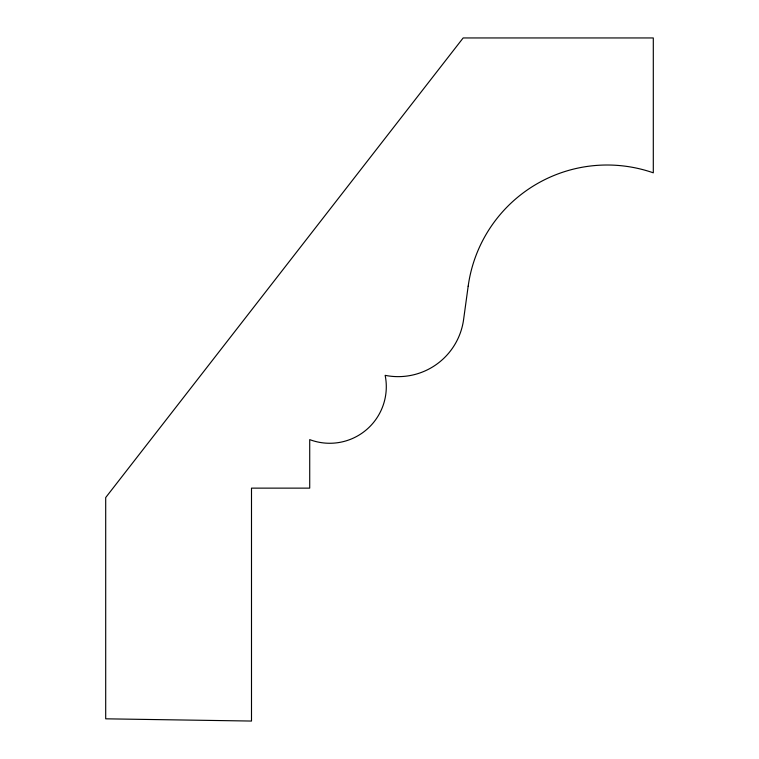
<?xml version="1.0" encoding="UTF-8"?>
<svg xmlns="http://www.w3.org/2000/svg" width="759" height="759" viewBox="0 0 759 759"><rect width="100%" height="100%" fill="white"/><g stroke="black" fill="none" stroke-linecap="round" stroke-linejoin="round"><path stroke-width="1.14" d="M468.17 286.228L463.597 319.567A66.042 66.042 0 0 1 385.145 375.344A56.564 56.564 0 0 1 309.719 439.613L309.719 488.132L251.495 488.132L251.495 721.05L105.7 718.82L105.7 497.543L463.161 37.95L653.3 37.95L653.3 172.824A140.273 140.273 0 0 0 468.17 286.228"/></g></svg>
